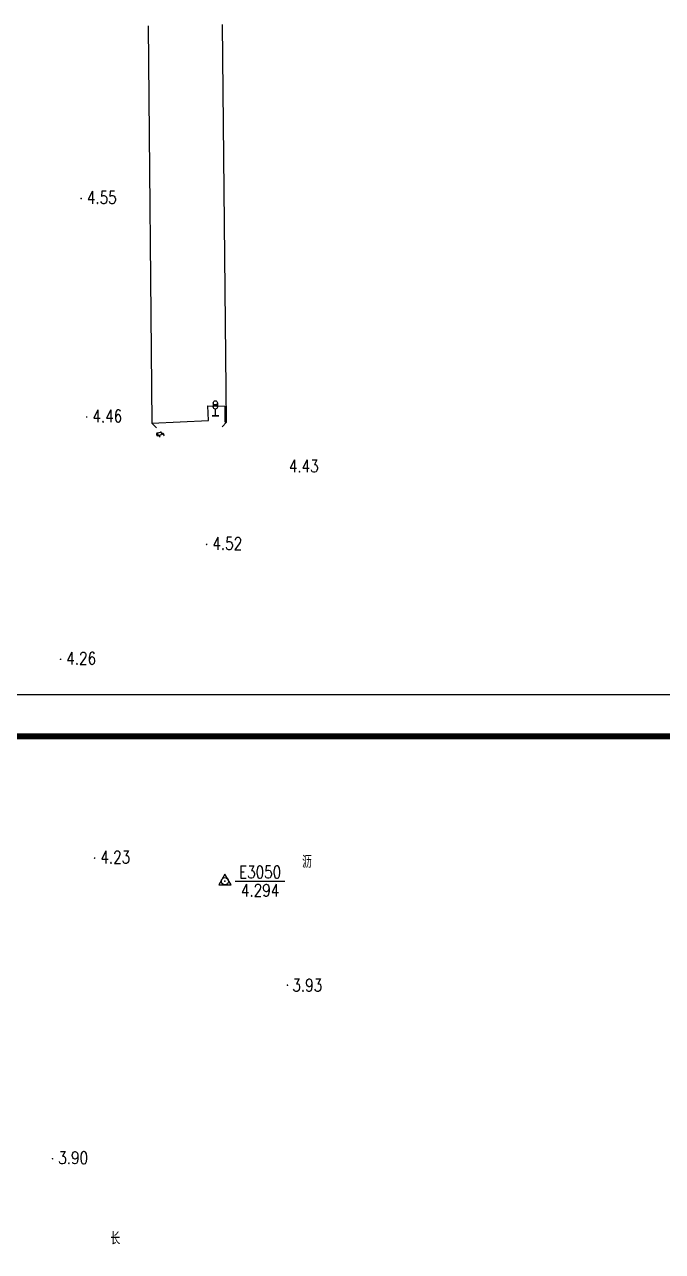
# Model space of a CAD drawing. Header units: millimetres. Extents: x 492948 to 493679, y 3432061 to 3432500.
# Drawn here: x 493434.6 to 493511.6, y 3432291 to 3432439.1 of the extents above; entities that cross this region are included whole.
import ezdxf
from ezdxf.enums import TextEntityAlignment as Align

# ---------------------------------------------------------------- set-up
doc = ezdxf.new("R2010")
doc.units = ezdxf.units.MM
for name, color, linetype in [('WALL', 6, 'Continuous'), ('图框', 137, 'Continuous'), ('地形', 8, 'Continuous')]:
    doc.layers.add(name, color=color, linetype=linetype)
doc.styles.add('HZ', font='rs.shx', dxfattribs={"width": 0.8, "bigfont": 'hztxt.shx'})

# ---------------------------------------------------------------- blocks, each defined once
blk = doc.blocks.new('GC200')
at = {"linetype": 'Continuous', "const_width": 0.2, "flags": 128}
blk.add_lwpolyline([(-0.1, 0, 1), (0.1, 0, 1)], format="xyb", close=True, dxfattribs=at)
blk = doc.blocks.new('gcbj0612')
for p, q in [((-0.75, 0.26), (0.16, 0.53)), ((-0.57, -0.34), (0.34, -0.07))]:
    blk.add_line(p, q)
at = {"flags": 128}
for points in [[(-0.73, 0.26), (-0.77, 0.25), (-0.79, 0.23), (-0.81, 0.19), (-0.83, 0.15), (-0.84, 0.1), (-0.84, 0.05), (-0.84, -0.01), (-0.83, -0.07), (-0.81, -0.12), (-0.79, -0.18), (-0.77, -0.23), (-0.74, -0.27), (-0.7, -0.3), (-0.67, -0.33), (-0.63, -0.34), (-0.6, -0.34), (-0.57, -0.34), (-0.54, -0.32), (-0.51, -0.29), (-0.49, -0.25), (-0.48, -0.2), (-0.47, -0.15), (-0.47, -0.1), (-0.48, -0.04), (-0.49, 0.02), (-0.51, 0.07), (-0.54, 0.13), (-0.56, 0.17), (-0.6, 0.21), (-0.63, 0.24), (-0.67, 0.26), (-0.7, 0.27)], [(-0.71, 0.18), (-0.72, 0.17), (-0.75, 0.12), (-0.75, 0.04), (-0.74, -0.06), (-0.7, -0.15), (-0.66, -0.22), (-0.62, -0.25), (-0.6, -0.26), (-0.59, -0.24), (-0.57, -0.2), (-0.56, -0.12), (-0.58, -0.02), (-0.61, 0.08), (-0.66, 0.14), (-0.7, 0.17)]]:
    blk.add_lwpolyline(points, close=True, dxfattribs=at)
blk.add_lwpolyline([(0.3, -0.08), (0.33, -0.07), (0.36, -0.05), (0.38, -0.02), (0.4, 0.02), (0.41, 0.07), (0.42, 0.12), (0.41, 0.18), (0.41, 0.23), (0.39, 0.29), (0.37, 0.35), (0.35, 0.4), (0.32, 0.44), (0.28, 0.48), (0.25, 0.51), (0.21, 0.52), (0.18, 0.53), (0.15, 0.52)], dxfattribs=at)
at = {"extrusion": (0, 0, -1), "flags": 128}
blk.add_lwpolyline([(-0.4, 0.25), (-0.51, 0.28), (-0.61, 0.29), (-0.69, 0.27), (-0.77, 0.2), (-0.81, 0.09), (-0.82, -0.01), (-0.8, -0.06), (-0.76, -0.08), (-0.7, -0.09), (-0.64, -0.09), (-0.59, -0.07), (-0.57, -0.04), (-0.59, -0.01), (-0.63, 0.02), (-0.69, 0.03), (-0.75, 0.03), (-0.79, 0.02), (-0.84, -0.01), (-0.89, -0.1), (-0.91, -0.19), (-0.9, -0.29), (-0.87, -0.38)], dxfattribs=at)
blk.add_lwpolyline([(-0.09, -0.2), (-0.22, -0.54), (0.05, -0.54)], close=True)
blk = doc.blocks.new('gc298')
for points in [[(-0.5, 3.1), (-0.5, 2.1)], [(0.5, 3.1), (0.5, 2.1)], [(-0.8, 0), (0.8, 0), (-0.8, 0)], [(0, 0), (0, 1.6)]]:
    blk.add_lwpolyline(points)
for centre in [(0, 3.1), (0, 2.1)]:
    blk.add_circle(centre, 0.5)
blk = doc.blocks.new('gc168')
blk.add_lwpolyline([(-1.5, -0.86), (1.5, -0.86), (0, 1.73)], close=True)
blk.add_circle((0, 0), 0.861)
blk.add_point((0, 0))
blk = doc.blocks.new('sadf f')
at = {"layer": '图框'}
blk.add_lwpolyline([(650751, 339863), (734851, 339863), (734851, 399263), (650751, 399263)], close=True, dxfattribs=at)
at = {"layer": '图框', "const_width": 140}
blk.add_lwpolyline([(653251, 398263), (733851, 398263), (733851, 340863), (653251, 340863)], close=True, dxfattribs=at)

msp = doc.modelspace()

# ---------------------------------------------------------------- linework, layer by layer
at = {"layer": '地形', "color": 8}
msp.add_line((493460.049, 3432335.662, 4.294), (493466.049, 3432335.662, 4.294), dxfattribs=at)
at = {"layer": '地形', "color": 8, "flags": 128}
for points in [[(493449.523, 3432438.94), (493449.975, 3432390.963)], [(493459.009, 3432391.093), (493458.505, 3432439.099)], [(493449.975, 3432390.963), (493456.816, 3432391.275), (493456.736, 3432393.056), (493458.791, 3432393.016), (493458.781, 3432391.116), (493459.009, 3432391.093)], [(493449.975, 3432390.963), (493450.546, 3432390.402)], [(493459.009, 3432391.093), (493458.45, 3432390.522)]]:
    msp.add_lwpolyline(points, dxfattribs=at)

# ---------------------------------------------------------------- block references
at = {"layer": 'WALL', "xscale": 0.004999999888241291, "yscale": 0.004999999888241291, "zscale": 0.005}
msp.add_blockref('sadf f', (489914.428, 3430361.845), dxfattribs=at)
at = {"layer": '地形', "color": 8}
for name, p, xscale, yscale, zscale, rotation in [('GC200', (493441.432, 3432418.098, 4.549), 0.4999957461368392, 0.4999957461841404, 0.4999957461669321, 359.9990473405883), ('GC200', (493442.103, 3432391.709, 4.458), 0.4999961946227637, 0.4999961946159601, 0.4999961946988708, 359.9990760498002), ('gcbj0612', (493450.96, 3432389.624), 0.4999940778532573, 0.499994077719748, 0.999988155778309, 359.9990056087285), ('GC200', (493456.594, 3432376.324, 4.524), 0.4999952839514737, 0.4999952837824821, 0.4999952839530656, 359.9987938732656), ('GC200', (493438.947, 3432362.454, 4.258), 0.4999972179536813, 0.4999972181394696, 0.4999972180050762, 359.9992140436246), ('GC200', (493443.067, 3432338.451, 4.231), 0.4999981233622929, 0.4999981233850121, 0.499998123430584, 359.9993173520468), ('GC200', (493437.978, 3432302.158, 3.9), 0.4999993469930551, 0.4999993471428752, 0.4999993470468257, 359.999429304933)]:
    msp.add_blockref(name, p, dxfattribs=dict(at, xscale=xscale, yscale=yscale, zscale=zscale, rotation=rotation))
at = {"layer": '地形', "color": 8, "xscale": 0.5, "yscale": 0.5}
for name, p in [('gc298', (493457.645, 3432391.864)), ('gc168', (493458.799, 3432335.662, 4.294))]:
    msp.add_blockref(name, p, dxfattribs=at)
at = {"layer": '地形', "color": 8, "xscale": 0.5, "yscale": 0.5, "zscale": 0.5}
msp.add_blockref('GC200', (493466.345, 3432323.104), dxfattribs=at)

# ---------------------------------------------------------------- texts
at = {"layer": '地形', "color": 8, "style": 'HZ', "width": 0.8}
for s, p in [('4.55', (493442.127, 3432418.213)), ('4.46', (493442.797, 3432391.824)), ('4.43', (493466.519, 3432385.786)), ('4.52', (493457.288, 3432376.439)), ('4.26', (493439.641, 3432362.569)), ('4.23', (493443.761, 3432338.566)), ('3.93', (493466.945, 3432323.104)), ('3.90', (493438.672, 3432302.273))]:
    msp.add_text(s, height=1.5, dxfattribs=at).set_placement(p, align=Align.MIDDLE_LEFT)
for s, p in [('沥', (493468.719, 3432338.058)), ('E3050', (493463.049, 3432336.762)), ('4.294', (493463.049, 3432334.562)), ('长', (493445.559, 3432292.599))]:
    msp.add_text(s, height=1.5, dxfattribs=at).set_placement(p, align=Align.MIDDLE)

doc.saveas('drawing.dxf')
